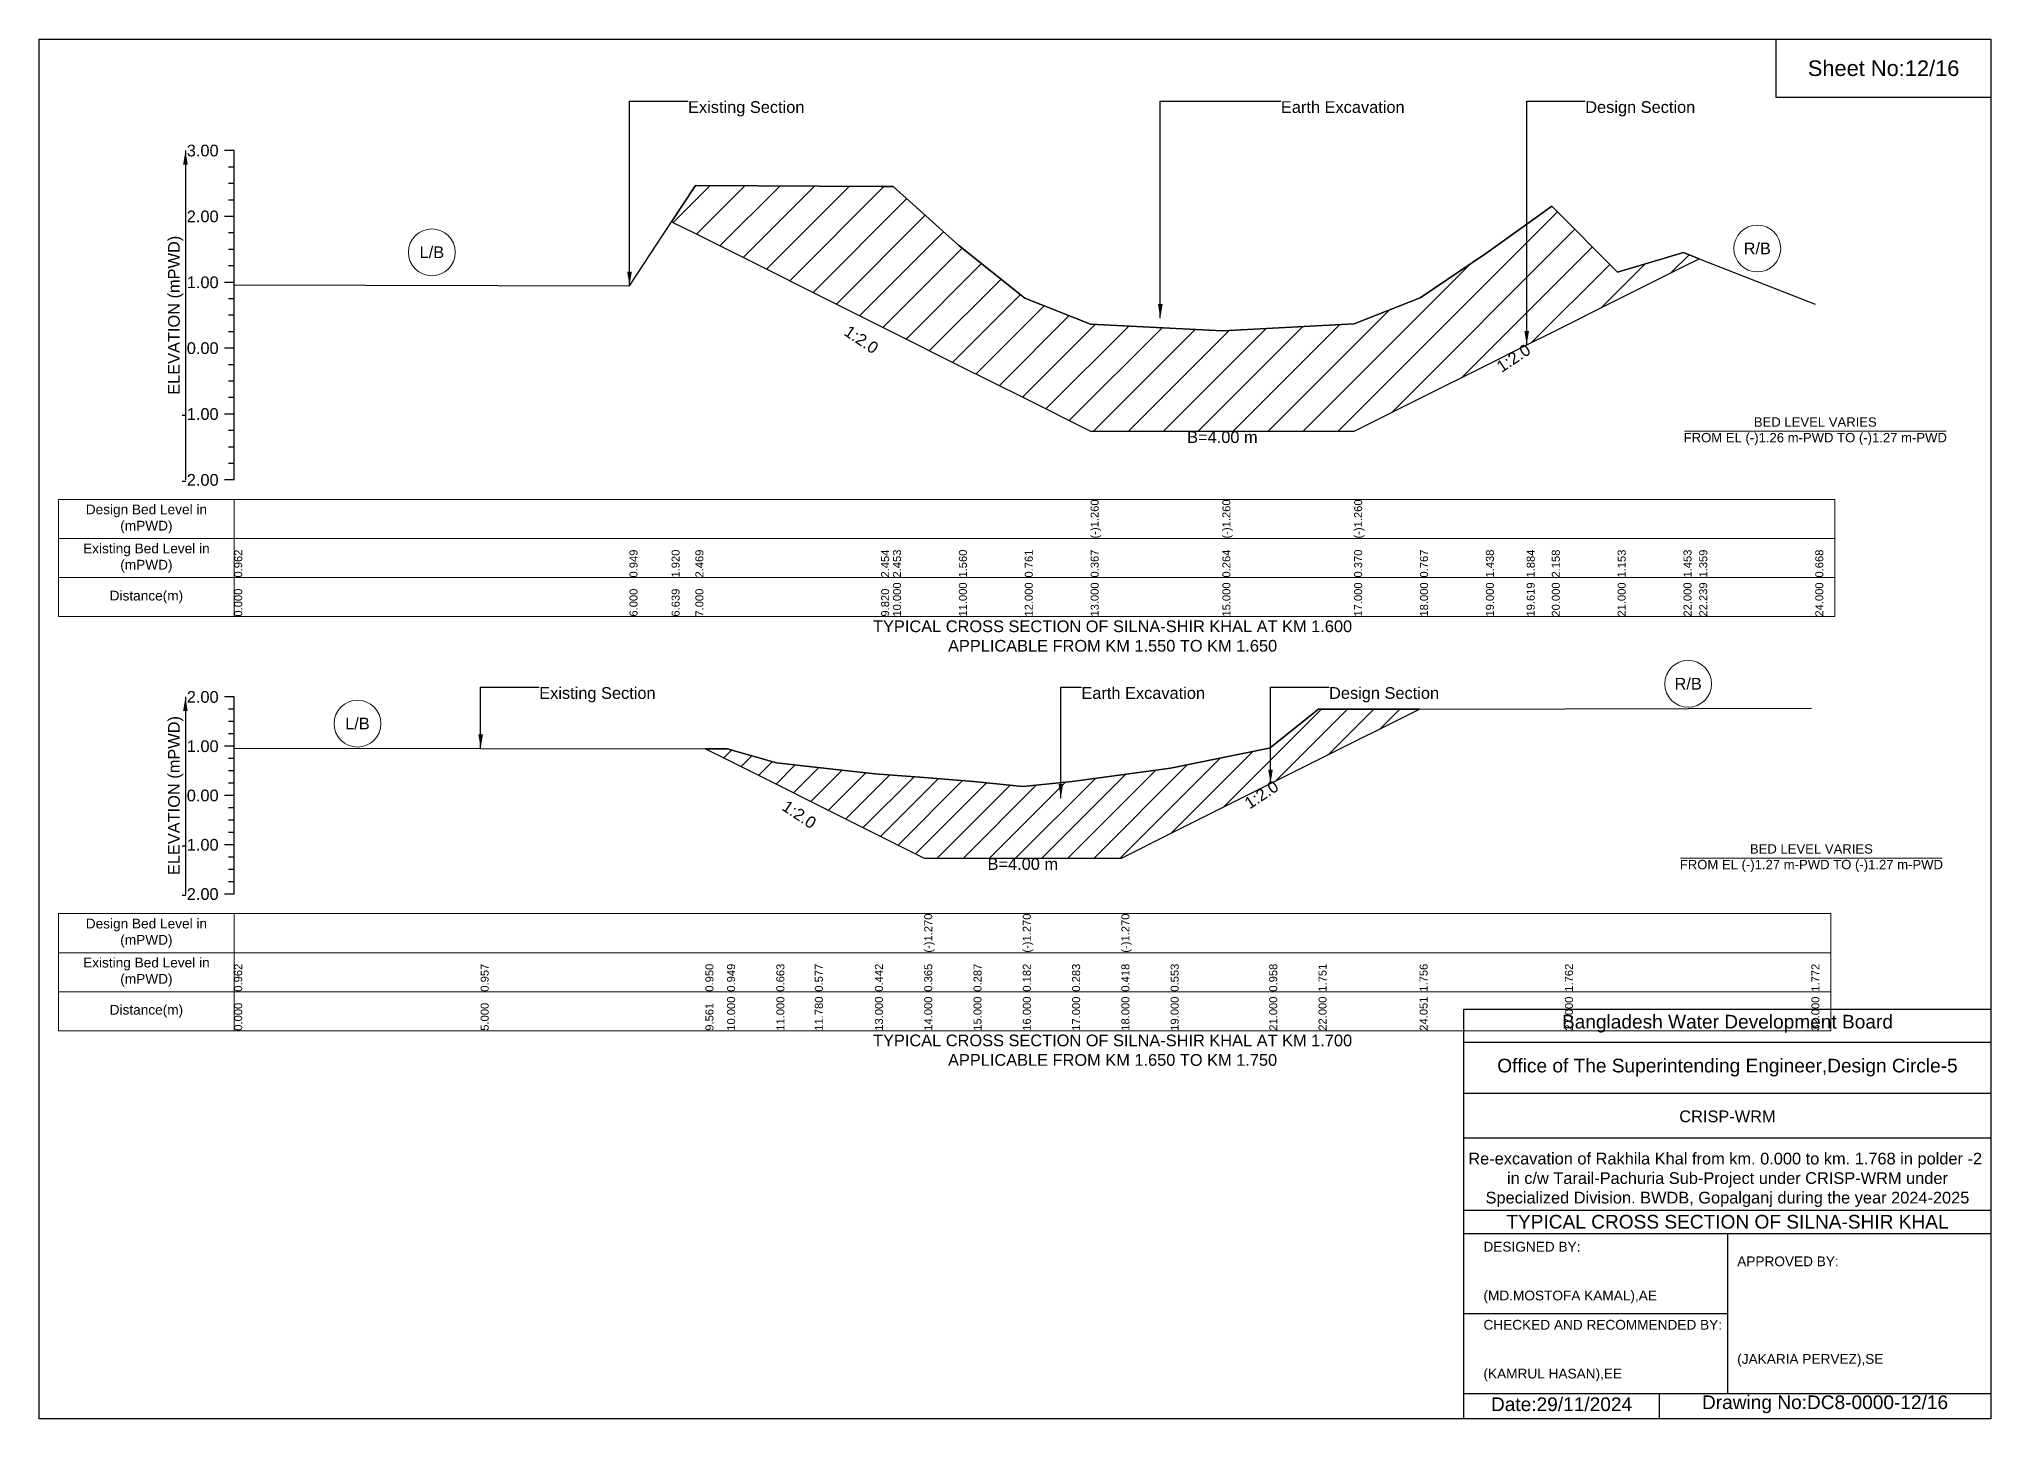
# Model space of a CAD drawing. Header units: inches. Extents: x 91000 to 258000, y -5656 to 0.
# Drawn here: x 210000 to 218000, y -5656 to 0 of the extents above; entities that cross this region are included whole.
import ezdxf

# ---------------------------------------------------------------- set-up
doc = ezdxf.new("R2010")
doc.units = ezdxf.units.IN
doc.header["$LTSCALE"] = 7
doc.header["$MEASUREMENT"] = 0
for name, color, linetype, lineweight in [('Cross section Data Border', 7, 'Continuous', 9), ('Cross Section Labels', 7, 'Continuous', 9), ('Existing_Bed_Level for Xsection', 7, 'Continuous', 25)]:
    doc.layers.add(name, color=color, linetype=linetype, lineweight=lineweight)
doc.styles.get("Standard").update_dxf_attribs({"font": 'arial.ttf'})
doc.dimstyles.get("Standard").update_dxf_attribs({"dimtxt": 0.18, "dimasz": 0.18, "dimexe": 0.18, "dimexo": 0.0625, "dimgap": 0.09, "dimtad": 0, "dimtih": 1, "dimtoh": 1, "dimdec": 4, "dimzin": 0, "dimdsep": 46, "dimtxsty": 'Standard', "dimcen": 0.09, "dimadec": 0, "dimazin": 0, "dimtfac": 1, "dimtdec": 4, "dimtofl": 0, "dimtmove": 0, "dimatfit": 3, "dimfxl": 1, "dimtolj": 1, "dimtzin": 0, "dimarcsym": 0})

msp = doc.modelspace()

# ---------------------------------------------------------------- hatches: boundary and pattern name
at = {"layer": 'Existing_Bed_Level for Xsection'}
h = msp.add_hatch(dxfattribs=at)
h.set_pattern_fill('ANSI31', color=256, scale=810, style=0)
h.paths.add_polyline_path([(212592.6, -748.8), (212690, -797.5), (213451.3, -1178.1), (213500, -1202.5), (213770, -1337.5), (214040, -1472.5), (214310, -1607.5), (214850, -1607.5), (215390, -1607.5), (215660, -1472.5), (215930, -1337.5), (216097.2, -1253.9), (216200, -1202.5), (216470, -1067.5), (216740, -932.5), (216804.4, -900.3), (216740, -875), (216470, -956), (216200, -684.6), (216097.2, -758.6), (215930, -879), (215660, -1060.2), (215390, -1167.4), (214850, -1196), (214310, -1168.2), (214040, -1061.8), (213770, -846.1), (213500, -605), (213451.3, -604.7), (212690, -600.6)])
h = msp.add_hatch(dxfattribs=at)
h.set_pattern_fill('ANSI31', color=256, scale=606, style=0)
h.paths.add_polyline_path([(212731.2, -2908.9), (212820, -2953.3), (213022, -3054.3), (213179.6, -3133.1), (213426, -3256.3), (213628, -3357.3), (213830, -3357.3), (214032, -3357.3), (214234, -3357.3), (214436, -3357.3), (214638, -3256.3), (215042, -3054.3), (215047.2, -3051.7), (215244, -2953.3), (215658.3, -2746.2), (215244, -2747.1), (215047.2, -2903.2), (215042, -2907.2), (214638, -2989.1), (214436, -3016.3), (214234, -3043.6), (214032, -3064), (213830, -3042.8), (213628, -3027.1), (213426, -3011.5), (213179.6, -2984.3), (213022, -2966.8), (212820, -2909.1)])

# ---------------------------------------------------------------- linework, layer by layer
for points in [[(210000, 0), (218000, 0), (218000, -5656), (210000, -5656)], [(217120, 0), (218000, 0), (218000, -240), (217120, -240)]]:
    msp.add_lwpolyline(points, close=True)
for points in [[(215840, -5656), (215840, -3976), (218000, -3976)], [(215840, -4112), (218000, -4112)], [(215840, -4320), (218000, -4320)], [(215840, -4504), (218000, -4504)], [(215840, -4800), (218000, -4800)], [(215840, -4896), (218000, -4896)], [(216920, -4896), (216920, -5552)], [(215840, -5224), (216920, -5224)], [(215840, -5552), (218000, -5552)], [(216640, -5552), (216640, -5656)]]:
    msp.add_lwpolyline(points)
at = {"layer": 'Cross section Data Border'}
for points in [[(210080, -1887.3), (217360, -1887.3), (217360, -2367.3), (210080, -2367.3)], [(210080, -3584.8), (217344, -3584.8), (217344, -4064.8), (210080, -4064.8)]]:
    msp.add_lwpolyline(points, close=True, dxfattribs=at)
for points in [[(210800, -1887.3), (210800, -2367.3)], [(210080, -2047.3), (217360, -2047.3)], [(210080, -2207.3), (217360, -2207.3)], [(210800, -3584.8), (210800, -4064.8)], [(210080, -3744.8), (217344, -3744.8)], [(210080, -3904.8), (217344, -3904.8)]]:
    msp.add_lwpolyline(points, dxfattribs=at)
at = {"layer": 'Cross Section Labels'}
for points in [[(216744.2, -1607.5), (217815.8, -1607.5)], [(216728.2, -3357.3), (217799.8, -3357.3)]]:
    msp.add_lwpolyline(points, dxfattribs=at)
for centre in [(211610, -874.3), (217042.2, -858.6), (216759, -2642.8), (211305, -2805.9)]:
    msp.add_circle(centre, 96, dxfattribs=at)
at = {"layer": 'Existing_Bed_Level for Xsection'}
for points in [[(210800, -457.3), (210760, -457.3)], [(210800, -1807.3), (210800, -1537.3), (210800, -1267.3), (210800, -997.3), (210800, -727.3), (210800, -457.3)], [(210800, -524.8), (210776, -524.8)], [(210800, -592.3), (210776, -592.3)], [(210800, -1007.5), (212420, -1011), (212592.6, -748.8), (212690, -600.6), (213451.3, -604.7), (213500, -605), (213770, -846.1), (214040, -1061.8), (214310, -1168.2), (214310, -1168.2), (214850, -1196), (214850, -1196), (215390, -1167.4), (215390, -1167.4), (215660, -1060.2), (215930, -879), (216097.2, -758.6), (216200, -684.6), (216470, -956), (216740, -875), (216804.4, -900.3), (217280, -1086.9)], [(210800, -659.8), (210776, -659.8)], [(210800, -727.3), (210760, -727.3)], [(210800, -794.8), (210776, -794.8)], [(210800, -862.3), (210776, -862.3)], [(210800, -929.8), (210776, -929.8)], [(210800, -997.3), (210760, -997.3)], [(210800, -1064.8), (210776, -1064.8)], [(210800, -1132.3), (210776, -1132.3)], [(210800, -1199.8), (210776, -1199.8)], [(210800, -1267.3), (210760, -1267.3)], [(210800, -1334.8), (210776, -1334.8)], [(210800, -1402.3), (210776, -1402.3)], [(210800, -1469.8), (210776, -1469.8)], [(210800, -1537.3), (210760, -1537.3)], [(210800, -1604.8), (210776, -1604.8)], [(210800, -1672.3), (210776, -1672.3)], [(210800, -1739.8), (210776, -1739.8)], [(210800, -1807.3), (210760, -1807.3)], [(210800, -2696.8), (210760, -2696.8)], [(210800, -3504.8), (210800, -3302.8), (210800, -3100.8), (210800, -2898.8), (210800, -2696.8)], [(210800, -2747.3), (210776, -2747.3)], [(210800, -2797.8), (210776, -2797.8)], [(210800, -2906.4), (211810, -2907.4), (212731.2, -2908.9), (212820, -2909.1), (213022, -2966.8), (213179.6, -2984.3), (213426, -3011.5), (213628, -3027.1), (213628, -3027.1), (213830, -3042.8), (214032, -3064), (214032, -3064), (214234, -3043.6), (214436, -3016.3), (214436, -3016.3), (214638, -2989.1), (215042, -2907.2), (215047.2, -2903.2), (215244, -2747.1), (215658.3, -2746.2), (216254, -2744.8), (217264, -2742.8)], [(210800, -2848.3), (210776, -2848.3)], [(210800, -2898.8), (210760, -2898.8)], [(210800, -2949.3), (210776, -2949.3)], [(210800, -2999.8), (210776, -2999.8)], [(210800, -3100.8), (210760, -3100.8)], [(210800, -3050.3), (210776, -3050.3)], [(210800, -3151.3), (210776, -3151.3)], [(210800, -3201.8), (210776, -3201.8)], [(210800, -3252.3), (210776, -3252.3)], [(210800, -3302.8), (210760, -3302.8)], [(210800, -3353.3), (210776, -3353.3)], [(210800, -3403.8), (210776, -3403.8)], [(210800, -3504.8), (210760, -3504.8)], [(210800, -3454.3), (210776, -3454.3)]]:
    msp.add_lwpolyline(points, dxfattribs=at)
for points in [[(212592.6, -748.8), (212690, -797.5), (213451.3, -1178.1), (213500, -1202.5), (213770, -1337.5), (214040, -1472.5), (214310, -1607.5), (214310, -1607.5), (214850, -1607.5), (214850, -1607.5), (215390, -1607.5), (215390, -1607.5), (215660, -1472.5), (215930, -1337.5), (216097.2, -1253.9), (216200, -1202.5), (216470, -1067.5), (216740, -932.5), (216804.4, -900.3), (216804.4, -900.3), (216804.4, -900.3), (216740, -875), (216470, -956), (216200, -684.6), (216097.2, -758.6), (215930, -879), (215660, -1060.2), (215390, -1167.4), (215390, -1167.4), (214850, -1196), (214850, -1196), (214310, -1168.2), (214310, -1168.2), (214040, -1061.8), (213770, -846.1), (213500, -605), (213451.3, -604.7), (212690, -600.6)], [(212731.2, -2908.9), (212820, -2953.3), (213022, -3054.3), (213179.6, -3133.1), (213426, -3256.3), (213628, -3357.3), (213628, -3357.3), (213830, -3357.3), (214032, -3357.3), (214032, -3357.3), (214234, -3357.3), (214436, -3357.3), (214436, -3357.3), (214638, -3256.3), (215042, -3054.3), (215047.2, -3051.7), (215244, -2953.3), (215658.3, -2746.2), (215658.3, -2746.2), (215658.3, -2746.2), (215244, -2747.1), (215047.2, -2903.2), (215042, -2907.2), (214638, -2989.1), (214436, -3016.3), (214436, -3016.3), (214234, -3043.6), (214032, -3064), (214032, -3064), (213830, -3042.8), (213628, -3027.1), (213628, -3027.1), (213426, -3011.5), (213179.6, -2984.3), (213022, -2966.8), (212820, -2909.1)]]:
    msp.add_lwpolyline(points, close=True, dxfattribs=at)

# ---------------------------------------------------------------- texts
at = {"attachment_point": 5}
for s, insert, char_height in [('Sheet No:12/16', (217560, -120), 64), ('Bangladesh Water Development Board', (216920, -4036), 56), ('Office of The Superintending Engineer,Design Circle-5', (216920, -4216), 56)]:
    msp.add_mtext(s, dxfattribs=dict(at, insert=insert, char_height=char_height))
for s, insert, char_height, width, attachment_point in [('CRISP-WRM', (216920, -4416), 48, 2240, 5), ('Re-excavation of Rakhila Khal from km. 0.000 to km. 1.768 in polder -2  in c/w Tarail-Pachuria Sub-Project under CRISP-WRM under Specialized Division. BWDB, Gopalganj during the year 2024-2025', (216920, -4676), 48, 2160, 5), ('TYPICAL CROSS SECTION OF SILNA-SHIR KHAL', (216920, -4848), 56, 2240, 5), ('DESIGNED BY:^J^J^J(MD.MOSTOFA KAMAL),AE', (215920, -5056), 40, 1120, 4), ('APPROVED BY:^J^J^J^J^J^J(JAKARIA PERVEZ),SE', (216960, -5216), 40, 1120, 4), ('CHECKED AND RECOMMENDED BY:^J^J^J(KAMRUL HASAN),EE', (215920, -5376), 40, 1120, 4), ('Date:29/11/2024', (216240, -5596), 56, 1120, 5), ('Drawing No:DC8-0000-12/16', (217320, -5596), 56, 1760, 5)]:
    msp.add_mtext(s, dxfattribs=dict(insert=insert, char_height=char_height, width=width, attachment_point=attachment_point))
at = {"layer": 'Cross section Data Border', "char_height": 40, "width": 640, "attachment_point": 5}
for s, insert in [('Design Bed Level in (mPWD)', (210440, -1967.3)), ('Existing Bed Level in (mPWD)', (210440, -2127.3)), ('Distance(m)', (210440, -2287.3)), ('Design Bed Level in (mPWD)', (210440, -3664.8)), ('Existing Bed Level in (mPWD)', (210440, -3824.8)), ('Distance(m)', (210440, -3984.8))]:
    msp.add_mtext(s, dxfattribs=dict(at, insert=insert))
at = {"layer": 'Cross Section Labels'}
for s, insert, char_height, attachment_point in [('Existing Section', (212660, -254.8), 48, 1), ('Earth Excavation', (215090, -254.8), 48, 1), ('Design Section', (216337.2, -254.8), 48, 1), ('L/B', (211610, -874.3), 48, 5), ('R/B', (217042.2, -858.6), 48, 5), ('BED LEVEL VARIES ^JFROM EL (-)1.26 m-PWD TO (-)1.27 m-PWD', (217280, -1607.5), 38.4, 5), ('B=4.00 m', (214850, -1607.5), 48, 2), ('TYPICAL CROSS SECTION OF SILNA-SHIR KHAL AT KM 1.600^JAPPLICABLE FROM KM 1.550 TO KM 1.650', (214400, -2447.3), 48, 5), ('R/B', (216759, -2642.8), 48, 5), ('Existing Section', (212050, -2656.4), 48, 1), ('Earth Excavation', (214272, -2656.4), 48, 1), ('Design Section', (215287.2, -2656.4), 48, 1), ('L/B', (211305, -2805.9), 48, 5), ('B=4.00 m', (214032, -3357.3), 48, 2), ('BED LEVEL VARIES ^JFROM EL (-)1.27 m-PWD TO (-)1.27 m-PWD', (217264, -3357.3), 38.4, 5), ('TYPICAL CROSS SECTION OF SILNA-SHIR KHAL AT KM 1.700^JAPPLICABLE FROM KM 1.650 TO KM 1.750', (214400, -4144.8), 48, 5)]:
    msp.add_mtext(s, dxfattribs=dict(at, insert=insert, char_height=char_height, attachment_point=attachment_point))
at = {"layer": 'Cross Section Labels', "char_height": 48, "attachment_point": 2}
for insert, rotation in [((213383.8, -1211.9), 326.30993), ((216029.7, -1287.6), 33.69007), ((214996.7, -3077), 33.69007), ((213129.1, -3158.4), 326.30993)]:
    msp.add_mtext('1:2.0', dxfattribs=dict(at, insert=insert, rotation=rotation))
at = {"layer": 'Existing_Bed_Level for Xsection', "char_height": 48, "attachment_point": 6}
for s, insert in [('3.00', (210736, -457.3)), ('2.00', (210736, -727.3)), ('1.00', (210736, -997.3)), ('0.00', (210736, -1267.3)), ('-1.00', (210736, -1537.3)), ('-2.00', (210736, -1807.3)), ('2.00', (210736, -2696.8)), ('1.00', (210736, -2898.8)), ('0.00', (210736, -3100.8)), ('-1.00', (210736, -3302.8)), ('-2.00', (210736, -3504.8))]:
    msp.add_mtext(s, dxfattribs=dict(at, insert=insert))
at = {"layer": 'Existing_Bed_Level for Xsection', "rotation": 90}
for s, insert, char_height, attachment_point in [('ELEVATION (mPWD)', (210560, -1132.3), 48, 5), ('(-)1.260', (214310, -2047.3), 32.8, 1), ('(-)1.260', (214850, -2047.3), 32.8, 1), ('(-)1.260', (215390, -2047.3), 32.8, 1), ('0.962', (210800, -2207.3), 32.8, 1), ('0.949', (212420, -2207.3), 32.8, 1), ('1.920', (212592.6, -2207.3), 32.8, 1), ('2.469', (212690, -2207.3), 32.8, 1), ('2.454', (213451.3, -2207.3), 32.8, 1), ('2.453', (213500, -2207.3), 32.8, 1), ('1.560', (213770, -2207.3), 32.8, 1), ('0.761', (214040, -2207.3), 32.8, 1), ('0.367', (214310, -2207.3), 32.8, 1), ('0.264', (214850, -2207.3), 32.8, 1), ('0.370', (215390, -2207.3), 32.8, 1), ('0.767', (215660, -2207.3), 32.8, 1), ('1.438', (215930, -2207.3), 32.8, 1), ('1.884', (216097.2, -2207.3), 32.8, 1), ('2.158', (216200, -2207.3), 32.8, 1), ('1.153', (216470, -2207.3), 32.8, 1), ('1.453', (216740, -2207.3), 32.8, 1), ('1.359', (216804.4, -2207.3), 32.8, 1), ('0.668', (217280, -2207.3), 32.8, 1), ('10.000', (213500, -2367.3), 32.8, 1), ('11.000', (213770, -2367.3), 32.8, 1), ('12.000', (214040, -2367.3), 32.8, 1), ('13.000', (214310, -2367.3), 32.8, 1), ('15.000', (214850, -2367.3), 32.8, 1), ('17.000', (215390, -2367.3), 32.8, 1), ('18.000', (215660, -2367.3), 32.8, 1), ('19.000', (215930, -2367.3), 32.8, 1), ('19.619', (216097.2, -2367.3), 32.8, 1), ('20.000', (216200, -2367.3), 32.8, 1), ('21.000', (216470, -2367.3), 32.8, 1), ('22.000', (216740, -2367.3), 32.8, 1), ('22.239', (216804.4, -2367.3), 32.8, 1), ('24.000', (217280, -2367.3), 32.8, 1), ('0.000', (210800, -2367.3), 32.8, 1), ('6.000', (212420, -2367.3), 32.8, 1), ('6.639', (212592.6, -2367.3), 32.8, 1), ('7.000', (212690, -2367.3), 32.8, 1), ('9.820', (213451.3, -2367.3), 32.8, 1), ('ELEVATION (mPWD)', (210560, -3100.8), 48, 5), ('(-)1.270', (213628, -3744.8), 32.8, 1), ('(-)1.270', (214032, -3744.8), 32.8, 1), ('(-)1.270', (214436, -3744.8), 32.8, 1), ('0.962', (210800, -3904.8), 32.8, 1), ('0.957', (211810, -3904.8), 32.8, 1), ('0.950', (212731.2, -3904.8), 32.8, 1), ('0.949', (212820, -3904.8), 32.8, 1), ('0.663', (213022, -3904.8), 32.8, 1), ('0.577', (213179.6, -3904.8), 32.8, 1), ('0.442', (213426, -3904.8), 32.8, 1), ('0.365', (213628, -3904.8), 32.8, 1), ('0.287', (213830, -3904.8), 32.8, 1), ('0.182', (214032, -3904.8), 32.8, 1), ('0.283', (214234, -3904.8), 32.8, 1), ('0.418', (214436, -3904.8), 32.8, 1), ('0.553', (214638, -3904.8), 32.8, 1), ('0.958', (215042, -3904.8), 32.8, 1), ('1.751', (215244, -3904.8), 32.8, 1), ('1.756', (215658.3, -3904.8), 32.8, 1), ('1.762', (216254, -3904.8), 32.8, 1), ('1.772', (217264, -3904.8), 32.8, 1), ('0.000', (210800, -4064.8), 32.8, 1), ('5.000', (211810, -4064.8), 32.8, 1), ('9.561', (212731.2, -4064.8), 32.8, 1), ('10.000', (212820, -4064.8), 32.8, 1), ('11.000', (213022, -4064.8), 32.8, 1), ('11.780', (213179.6, -4064.8), 32.8, 1), ('13.000', (213426, -4064.8), 32.8, 1), ('14.000', (213628, -4064.8), 32.8, 1), ('15.000', (213830, -4064.8), 32.8, 1), ('16.000', (214032, -4064.8), 32.8, 1), ('17.000', (214234, -4064.8), 32.8, 1), ('18.000', (214436, -4064.8), 32.8, 1), ('19.000', (214638, -4064.8), 32.8, 1), ('21.000', (215042, -4064.8), 32.8, 1), ('22.000', (215244, -4064.8), 32.8, 1), ('24.051', (215658.3, -4064.8), 32.8, 1), ('27.000', (216254, -4064.8), 32.8, 1), ('32.000', (217264, -4064.8), 32.8, 1)]:
    msp.add_mtext(s, dxfattribs=dict(at, insert=insert, char_height=char_height, attachment_point=attachment_point))

# ---------------------------------------------------------------- leaders
at = {"layer": 'Cross Section Labels', "annotation_type": 0, "has_hookline": 1, "hookline_direction": 0}
for points, text_width in [([(212420, -1011), (212420, -254.8), (212659.9, -254.8)], 467.2), ([(214595.6, -1144.3), (214595.6, -254.8), (215089.9, -254.8)], 497), ([(216097.2, -1253.9), (216097.2, -254.8), (216337.1, -254.8)], 441.2), ([(211810, -2907.4), (211810, -2656.4), (212049.9, -2656.4)], 467.2), ([(214188, -3111.3), (214188, -2656.4), (214271.9, -2656.4)], 497), ([(215047.2, -3051.7), (215047.2, -2656.4), (215287.1, -2656.4)], 441.2)]:
    msp.add_leader(points, dimstyle='Standard', override={"dimasz": 57.6}, dxfattribs=dict(at, text_width=text_width))
at = {"layer": 'Existing_Bed_Level for Xsection'}
for points in [[(210600, -457.3), (210600, -1807.3)], [(210600, -2696.8), (210600, -3504.8)]]:
    msp.add_leader(points, dimstyle='Standard', override={"dimasz": 57.6}, dxfattribs=at)

doc.saveas('drawing.dxf')
